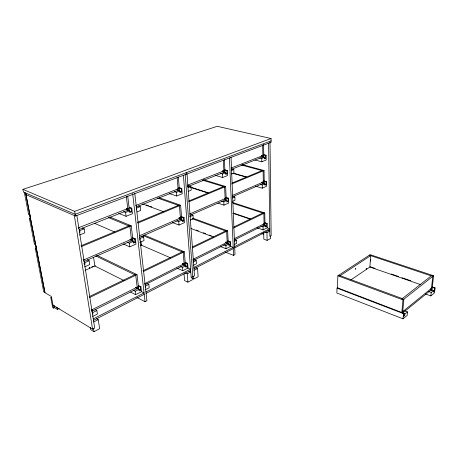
<?xml version="1.0" encoding="UTF-8"?>
<svg xmlns="http://www.w3.org/2000/svg" width="458" height="458" viewBox="0 0 458 458"><rect width="100%" height="100%" fill="white"/><g stroke="black" fill="none" stroke-linecap="round" stroke-linejoin="round"><path stroke-width="0.69" d="M407.483 311.892L404.912 313.999L404.757 315.596L403.653 316.507L403.956 313.301L337.506 287.796L337.042 288.111L336.848 293.017L403.017 318.842L407.139 315.447L407.483 311.892L404.826 310.879M337.369 288.437L337.872 275.802L370.133 254.665L433.6 275.768L431.963 289.96M370.677 261.066L370.768 259.646M144.533 283.742L183.194 264.192C183.95 262.944 183.618 265.331 183.194 264.192M177.091 189.257C177.521 190.585 177.927 187.986 177.091 189.257L135.66 205.522M179.462 218.392C179.891 219.645 180.269 217.132 179.462 218.392L139.759 235.624M431.155 288.626C430.48 290.132 430.972 287.693 431.825 288.036L431.659 289.456L402.674 313.014M401.798 312.596L402.983 299.87L433.6 275.768M402.176 312.969L402.267 311.984C403.458 309.671 403.761 312.27 403.017 311.371M402.708 311.623L403.876 299.166L401.855 298.937L431.671 275.567L432.804 276.392L431.43 288.357M403.017 318.842L403.509 313.661L403.956 313.301M431.15 290.796L431.27 289.777M425.448 293.984L430.835 295.897L431.23 292.456L433.543 290.567L430.858 289.633M433.543 290.567L433.365 292.107L434.344 291.299L434.705 288.225L435.1 287.905L432.404 286.971M435.1 287.905L434.516 292.857L430.835 295.897M262.073 155.892C262.314 157.088 262.812 154.804 262.073 155.892L231.244 167.994M262.554 182.341C262.818 183.475 263.236 181.276 262.554 182.341L232.395 195.429M263.321 224.18C263.573 225.227 263.985 223.132 263.321 224.18L234.158 238.738M91.869 310.318L91.881 309.556L91.52 310.318M126.66 209.014C127.055 210.503 127.69 207.743 126.66 209.014L78.507 227.74M130.994 239.734C129.437 238.074 131.715 241.984 130.101 239.345M136.129 287.653C136.524 288.935 137.068 286.387 136.129 287.653L92.098 309.677M223.515 171.218C222.204 172.156 224.494 170.055 222.599 170.96M226.338 242.694C226.91 241.446 226.842 243.65 226.338 242.694L192.875 259.354M83.596 259.783L84.238 259.932L83.585 260.379M403.435 311.034L430.783 288.878M350.948 279.872L370.31 266.751L375.056 268.394M90.375 327.31L90.764 329.714L93.999 331.684L99.644 328.707L98.247 319.65L96.615 318.694M184.024 273.689L184.591 280.639L187.894 282.151L192.314 279.821L192.108 277.056M192.125 278.304L193.78 279.048L198.131 276.752L197.547 268.468L195.881 267.747M263.699 232.229L263.825 239.196L267.1 240.37L270.609 238.521L270.575 235.979M53.025 305.211L92.568 329.165L94.703 328.043L76.841 215.357M136.856 297.454L145.054 301.685L146.926 300.706L134.812 193.568M224.998 252.003L233.534 255.364L235 254.602L231.05 157.392M93.741 321.968L98.247 319.65M185.021 272.796L187.236 273.781L190.768 271.96L189.102 271.228M194.083 270.254L197.547 268.468M265.005 231.988L266.98 232.675L269.779 231.238L267.804 230.557M93.489 320.382L144.213 294.345M146.096 293.378L190.654 270.506M193.974 268.8L233.254 248.637M234.725 247.881L269.756 229.899M93.255 318.911L144.047 292.937L141.499 291.649M145.936 291.969L190.551 269.155L187.282 267.73M193.877 267.455L233.202 247.349L229.876 246.072M234.673 246.593L269.745 228.662L267.054 227.746M92.573 316.524L97.399 314.074L96.856 310.535L95.006 309.482M130.519 292.072L135.585 294.671L141.516 291.66L140.944 286.719L138.396 285.454M145.146 289.817L149.216 287.75L148.844 284.366L146.932 283.439M176.931 268.102L182.776 270.701L188.009 268.044L187.643 263.316L185.032 262.194M193.602 265.205L196.436 263.762L196.207 260.528L194.255 259.703M220.745 246.667L226.034 248.728L230.66 246.375L230.466 241.853L227.815 240.856M234.41 244.475L236.677 243.318L236.557 240.221L234.576 239.482M257.07 227.821L263.087 229.905L267.226 227.803L267.157 223.464L264.478 222.565M138.396 286.09L140.308 287.04L140.669 290.103L139.083 290.904L138.9 289.37L136.816 288.322M185.124 262.755L187.082 263.596L187.311 266.527L185.914 267.237L185.793 265.772L183.698 264.856M230.466 241.853L229.968 242.105L230.093 244.904L228.857 245.534L228.794 244.131L226.699 243.33M267.157 223.464L266.716 223.687L266.756 226.378L265.651 226.933L265.629 225.588L263.55 224.884L264.512 224.838L264.489 223.596L263.739 223.973M96.856 310.535L92.705 312.625L92.957 314.217M133.267 290.28L135.173 291.248L138.9 289.37M148.844 284.366L145.209 286.198L145.323 287.212M180.555 266.567L182.507 267.426L185.793 265.772M193.018 262.136L196.207 260.528M223.899 244.83L225.886 245.591L228.794 244.131M234.284 241.366L236.557 240.221M261.02 226.212L263.029 226.899L265.629 225.588M140.308 287.04L140.944 286.719M187.082 263.596L187.643 263.316M91.715 311.457L137.972 288.265L137.801 286.851L136.724 287.389M144.917 284.784L184.78 264.804L184.671 263.447L183.721 263.928M192.795 260.785L227.718 243.284L227.66 241.984L226.819 242.408L225.868 241.973M234.187 240.038L264.512 224.838M89.591 297.54L137.028 274.628L138.785 289.479M143.411 271.542L184.328 251.786L185.461 265.983M192.4 247.887L227.66 230.855L228.279 244.435M233.528 228.021L264.758 212.941L264.97 225.273M89.762 296.383L135.339 274.434L135.86 274.685L135.219 274.995L135.74 275.247L137.165 287.172M143.011 270.741L182.708 251.619L183.234 251.837L182.668 252.112L183.194 252.329L184.11 263.728M192.091 247.097L226.109 230.718L226.63 230.906L226.132 231.147L226.658 231.342L227.162 242.236M233.918 226.95L263.264 212.815L263.865 213.371L264.048 223.819M54.067 305.349L54.502 307.65L57.364 309.39L59.214 308.503M51.64 297.895L50.741 297.356L52.676 307.541L53.569 308.091L54.863 307.478M91.806 266.957L93.129 266.367M140.927 245.013L141.946 244.961L140.652 245.54M85.119 270.38L95.51 265.732M84.678 266.825L89.751 264.581L89.155 260.751L87.238 259.795M123.271 243.971L129.774 246.856L135.974 244.108L135.356 238.79L132.74 237.668M139.77 242.431L144.024 240.547L143.623 236.906L141.659 236.082M172.345 222.502L179.026 225.05L184.471 222.64L184.076 217.567L181.391 216.582M190.288 220.063L193.242 218.758L192.995 215.294L190.986 214.567M217.939 203.152L223.968 205.15L228.765 203.026L228.553 198.2L225.868 197.335M232.647 201.308L235 200.266L234.874 196.957L232.83 196.316M255.541 186.188L262.314 188.175L266.59 186.28L266.516 181.666L263.802 180.893M132.734 238.234L134.692 239.076L135.081 242.379L133.421 243.106L133.226 241.458L131.269 240.61M180.813 216.834L183.492 217.825L183.738 220.968L182.284 221.609L182.158 220.035L179.484 219.039M228.553 198.2L228.044 198.423L228.176 201.417L226.893 201.978L226.825 200.484L224.781 199.82M266.516 181.666L266.064 181.86L266.104 184.723L264.964 185.227L264.942 183.795L262.8 183.183L263.791 183.137L263.768 181.815L262.989 182.152M83.774 261.615L132.282 240.467L132.099 238.944L130.971 239.437M139.507 237.318L181.122 219.176L181.007 217.727L180.011 218.157M190.07 215.277L225.72 199.734L225.657 198.348C225.096 199.482 223.647 199.058 224.786 198.732M232.418 196.814L263.791 183.137M89.155 260.751L84.799 262.657L85.073 264.38L83.797 263.739M127.376 242.305L129.328 243.164L133.226 241.458M143.623 236.906L139.822 238.566L140.011 240.21M176.731 220.779L178.74 221.535L182.158 220.035M189.675 216.743L192.995 215.294M221.798 201.142L223.813 201.801L226.825 200.484M232.521 197.988L234.874 196.957M260.218 184.385L262.257 184.969L264.942 183.795M134.692 239.076L135.356 238.79M183.492 217.825L184.076 217.567M84.192 259.732L130.347 239.706M189.538 214.023L224.3 198.938M81.472 246.547L131.246 225.817L133.141 241.824M137.898 223.046L180.612 205.253L181.774 219.8M189.011 201.755L225.639 186.498L226.269 200.312M231.725 183.967L264.037 170.508L264.26 183.669M80.969 245.814L129.494 225.657L130.032 225.88L129.356 226.155L129.9 226.378L131.435 239.231M137.469 222.342L178.941 205.115L179.479 205.31L178.889 205.556L179.433 205.745L180.423 217.979M188.644 201.085L224.036 186.383L224.58 186.549L224.059 186.767L224.603 186.933L225.141 198.572M232.126 183.023L262.497 170.41L263.115 170.891L263.31 182.015M79.623 234.965L84.85 232.864L84.226 228.84L82.28 227.97M118.794 213.411L126.064 216.313L132.436 213.754L131.79 208.178L129.133 207.159M136.965 211.934L140.709 210.434L140.285 206.621L138.293 205.871M169.271 193.494L176.639 196.001L182.221 193.763L181.809 188.467L179.118 187.585M188.181 191.364L191.209 190.15L190.952 186.532L188.261 185.673M215.163 175.311L222.662 177.521L227.563 175.551L227.345 170.519L224.609 169.746M231.53 173.954L233.941 172.992L233.803 169.546L231.759 168.973M254.934 160.002L261.827 161.789L266.19 160.037L266.115 155.239L263.35 154.552M129.116 207.68L131.108 208.447L131.515 211.905L129.809 212.586L129.603 210.852L127.421 210.004M178.523 187.82L181.213 188.702L181.471 191.982L179.977 192.578L179.845 190.934L177.836 190.27M227.345 170.519L226.819 170.725L226.956 173.845L225.651 174.366L225.576 172.809L223.378 172.179L224.454 172.128L224.386 170.685L223.493 171.04M266.115 155.239L265.646 155.422L265.697 158.399L264.529 158.863L264.506 157.375L262.325 156.825M84.226 228.84L79.732 230.626L80.018 232.435M123.608 211.665L125.589 212.443L129.603 210.852M140.285 206.621L136.387 208.167L136.581 209.884M174.326 191.656L176.336 192.326L179.845 190.934M188.112 187.66L190.952 186.532M220.447 173.433L222.496 174.029L225.576 172.809M231.399 170.502L233.803 169.546M259.692 157.936L261.764 158.462L264.506 157.375M131.108 208.447L131.79 208.178M181.213 188.702L181.809 188.467M79.32 229.418L128.646 209.947L128.458 208.35L127.295 208.808M136.043 207.027L178.792 190.15L178.672 188.639L177.652 189.034M187.299 186.795L224.454 172.128M231.25 169.443L263.333 156.779L263.31 155.405L262.514 155.72L261.598 155.457M187.402 185.209L223 171.229M25.883 194.598L75.433 216.027L271.107 142.289L271.067 138.528L217.252 126.316L22.9 189.349L23.427 192.057L75.152 214.281L271.096 140.881M22.9 189.349L74.688 211.367L271.067 138.528M263.573 154.907L265.646 155.422M261.61 155.491L262.526 155.766M261.627 155.623L262.531 155.852M261.615 155.714L262.52 155.943M261.587 155.806L262.497 156.035M261.547 155.892L262.457 156.121M264.318 158.05L265.697 158.399M242.156 164.599L264.037 170.508M241.509 165.046L262.033 170.599M78.581 228.422L79.125 227.718M224.769 170.141L226.819 170.725M264.026 181.282L266.064 181.86M234.175 173.399L246.404 176.874M233.036 173.387L246.622 177.257M262.113 182.026L262.995 182.37M222.599 170.863L223.515 171.126M262.079 182.204L262.966 182.461M262.039 182.29L262.932 182.542M261.987 182.358L262.881 182.61M264.73 184.328L266.104 184.723M225.594 173.45L226.956 173.845M203.323 179.685L225.639 186.498M202.556 180.177L223.521 186.601M226.029 197.776L228.044 198.423M191.936 187.517L196.659 189.034M197.73 189.377L208.121 192.715M190.505 187.425L207.955 193.041M232.372 202.453L264.758 212.941M226.813 200.976L228.176 201.417M233.093 203.381L262.818 213.033M179.456 191.318L181.471 191.982M369.291 255.215L371.049 255.387L339.704 275.997L338.811 275.184M431.276 275.882L370.625 255.661L369.892 267.031L420.473 284.561M264.707 223.006L266.716 223.687M233.528 213.142L250.354 218.821M232.83 213.262L250.268 219.159M265.422 225.92L266.756 226.378M432.009 287.292L434.705 288.225M391.275 274.004L398.706 276.575M401.998 277.714L410.872 280.783M432.999 290.83L434.344 291.299M428.545 291.511L431.23 292.456M261.741 233.511L263.768 234.221M159.023 197.656L180.612 205.253M157.443 197.982L178.345 205.361M192.961 218.226L227.66 230.855M192.228 218.764L225.605 230.958M340.18 275.687L402.301 298.587M146.451 204.955L148.461 205.699M149.858 206.214L151.85 206.947M337.872 275.802L402.983 299.87M142.524 203.947L163.947 211.877M179.101 217.79L180.028 218.203M179.147 217.962L180.04 218.3M179.135 218.065L180.034 218.397M179.107 218.163L180.005 218.495M181.734 220.218L183.738 220.968M227.981 241.349L229.968 242.105M196.127 230.036L198.371 230.889M203.415 232.801L205.694 233.66M209.38 235.063L211.367 235.813M190.986 228.502L213.525 237.061M225.949 242.076L226.836 242.482M225.966 242.236L226.836 242.568M225.949 242.328L226.819 242.66M225.914 242.419L226.784 242.751M225.868 242.5L226.739 242.832M225.811 242.568L226.681 242.895M228.107 244.148L230.093 244.904M403.578 313.484L404.912 313.999M337.042 288.111L403.509 313.661M403.429 315.087L404.757 315.596M126.419 208.55L127.33 208.9M126.431 208.659L127.335 209.008M126.414 208.768L127.318 209.117M129.522 211.132L131.515 211.905M109.571 216.926L131.246 225.817M108.494 217.556L128.818 225.937M144.304 235.12L184.328 251.786M143.446 235.727L182.141 251.894M94.543 223.338L114.735 232.034M130.078 239.047L130.999 239.523M130.118 239.242L131.011 239.626M133.123 241.532L135.081 242.379M170.697 257.911L141.39 245.207L141.007 241.818M182.834 263.522L183.738 263.968M182.879 263.676L183.75 264.054M182.868 263.774L183.738 264.151M182.839 263.865L183.715 264.249M182.799 263.957L183.669 264.335M185.358 265.68L187.311 266.527M96.73 255.232L137.028 274.628M95.733 255.913L134.692 274.743M124.072 280.617L94.886 266.012L93.575 257.35M135.843 287.338L136.707 287.767M135.786 287.429L136.656 287.864M135.717 287.504L136.581 287.939M135.637 287.567L136.507 288.002M138.763 289.147L140.669 290.103M35.93 245.74L36.314 248.74A0.698 0.298 66.1 0 1 36.056 249.163A0.698 0.298 66.1 0 1 35.564 248.351L35.232 247.933L43.693 291.82L45.016 292.599L36.068 246.438M91.279 309.27L92.132 309.757M91.291 309.368L92.144 309.86M91.274 309.471L92.127 309.963M91.239 309.579L92.092 310.072M91.176 309.677L92.029 310.169M25.568 192.973L44.895 292.656L51.376 296.492L53.569 308.091M56.935 307.078L57.364 309.39M74.339 215.552L92.568 329.165M93.518 328.667L93.999 331.684M74.688 211.367L75.433 216.027M125.589 212.443L126.064 216.313M129.328 243.164L129.774 246.856M135.173 291.248L135.585 294.671M126.334 196.568L127.776 208.619M127.713 196.03L129.534 211.401M132.665 193.631L145.054 301.685M176.336 192.326L176.639 196.001M178.74 221.535L179.026 225.05M182.507 267.426L182.776 270.701M177.154 177.515L178.07 188.873M187.236 273.781L187.894 282.151M178.362 177.023L179.519 191.553M183.423 175.294L191.192 277.537L194.49 275.808L187.024 173.943M186.183 172.689L186.297 174.246M193.574 276.283L193.78 279.048M185.227 174.613L192.841 276.666M222.496 174.029L222.662 177.521M223.813 201.801L223.968 205.15M225.886 245.591L226.034 248.728M224.426 159.739L225.015 172.786M223.367 160.191L223.859 170.891M229.464 157.981L233.534 255.364M263.596 144.362L263.814 157.392M262.663 145.392L262.84 155.588M261.764 158.462L261.827 161.789M262.257 184.969L262.314 188.175M263.029 226.899L263.087 229.905M266.98 232.675L267.1 240.37M269.997 142.032L271.153 235.67L269.848 236.357L268.6 143.268M28.951 214.396L28.562 214.132L24.4 192.744L25.78 193.339L30.056 215.426L29.701 214.665A0.721 0.315 67.4 0 0 29.198 213.834A0.721 0.315 67.4 0 0 28.946 214.31L28.951 214.396M29.369 218.157L34.413 244.166L34.785 244.36A0.704 0.298 66.3 0 1 35.043 243.931A0.704 0.298 66.3 0 1 35.535 244.749L35.884 245.488L29.879 215.581L30.514 218.844A0.721 0.309 67.3 0 1 30.262 219.313A0.721 0.309 67.3 0 1 29.753 218.483L29.369 218.157M355.419 268.983C355.786 269.939 355.981 267.627 355.419 268.983M366.217 268.926C366.555 269.848 366.766 267.621 366.217 268.926M89.218 267.775C89.585 269.052 90.18 266.625 89.218 267.775"/></g></svg>
